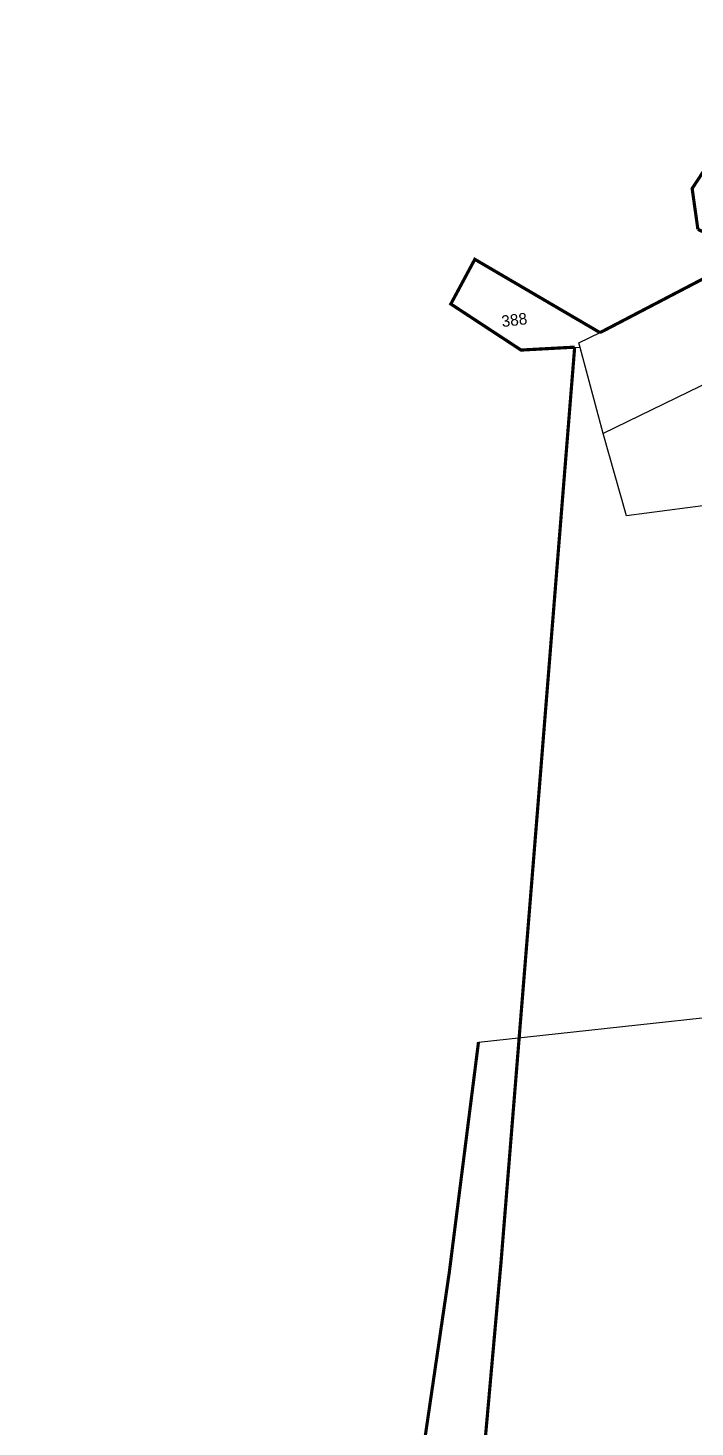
# Model space of a CAD drawing. Header units: metres. Extents: x 256559 to 258995, y 2202012 to 2204912.
# Drawn here: x 256690.5 to 256910, y 2203864 to 2204324.6 of the extents above; entities that cross this region are included whole.
import ezdxf

# ---------------------------------------------------------------- set-up
doc = ezdxf.new("R2010")
doc.units = ezdxf.units.M
doc.header["$MEASUREMENT"] = 0
for name, color, linetype in [('OFF', 1, 'Continuous'), ('POLY_PARCEL', 6, 'Continuous'), ('TEXT_PARCEL', 7, 'Continuous'), ('V_BOUND_LINE', 7, 'Continuous')]:
    doc.layers.add(name, color=color, linetype=linetype)
doc.styles.add('TEXT_MAP', font='', dxfattribs={"height": 2.5})
doc.styles.get('TEXT_MAP').set_extended_font_data('Kruti Dev 050')

msp = doc.modelspace()

# ---------------------------------------------------------------- linework, layer by layer
at = {"layer": 'OFF'}
msp.add_lwpolyline([(256838.74, 2203990.7), (256969.8, 2204004.93)], dxfattribs=at)
at = {"layer": 'POLY_PARCEL'}
for points in [[(256943.82, 2204246.45), (256947.29, 2204230.79), (256922.79, 2204217.63), (256919.67, 2204210.46), (256879.8, 2204191.07)], [(256872.18, 2204219.42), (256871.78, 2204220.92), (256878.72, 2204224.3)], [(256870.38, 2204219.52), (256872.18, 2204219.42)], [(256879.8, 2204191.07), (256872.18, 2204219.42)], [(256947.69, 2204171.93), (256887.47, 2204164), (256879.8, 2204191.07)]]:
    msp.add_lwpolyline(points, dxfattribs=at)
at = {"layer": 'V_BOUND_LINE'}
for points, const_width in [([(256910.92, 2204258.31), (256909.03, 2204271.75), (256943.54, 2204324.08)], 1.05), ([(256878.72, 2204224.3), (256928.13, 2204250.12), (256910.92, 2204258.31)], 1.05), ([(256870.38, 2204219.52), (256852.74, 2204218.56), (256829.64, 2204233.73), (256837.53, 2204248.44), (256878.72, 2204224.3)], 1.05), ([(256827.39, 2203682.71), (256837.63, 2203810.21), (256839.98, 2203848.95), (256846.16, 2203918.31), (256858.32, 2204068.95), (256870.38, 2204219.52)], 1.05), ([(256691.06, 2203126.22), (256703.15, 2203171.17), (256709.01, 2203195.28), (256722.53, 2203243.78), (256734.47, 2203291.16), (256737.47, 2203302.6), (256748.38, 2203372.86), (256756.04, 2203427.09), (256761.96, 2203466.12), (256766.77, 2203505.48), (256772.08, 2203539.6), (256777.75, 2203589.41), (256782.38, 2203620.4), (256786.13, 2203635.5), (256799.72, 2203714.37), (256829.15, 2203915.02), (256838.74, 2203990.7)], 1.04)]:
    msp.add_lwpolyline(points, dxfattribs=dict(at, const_width=const_width))

# ---------------------------------------------------------------- texts
at = {"layer": 'TEXT_PARCEL', "style": 'TEXT_MAP'}
msp.add_text('388', height=3.797, rotation=7.0637, dxfattribs=at).set_placement((256846.55, 2204226.09))

doc.saveas('drawing.dxf')
